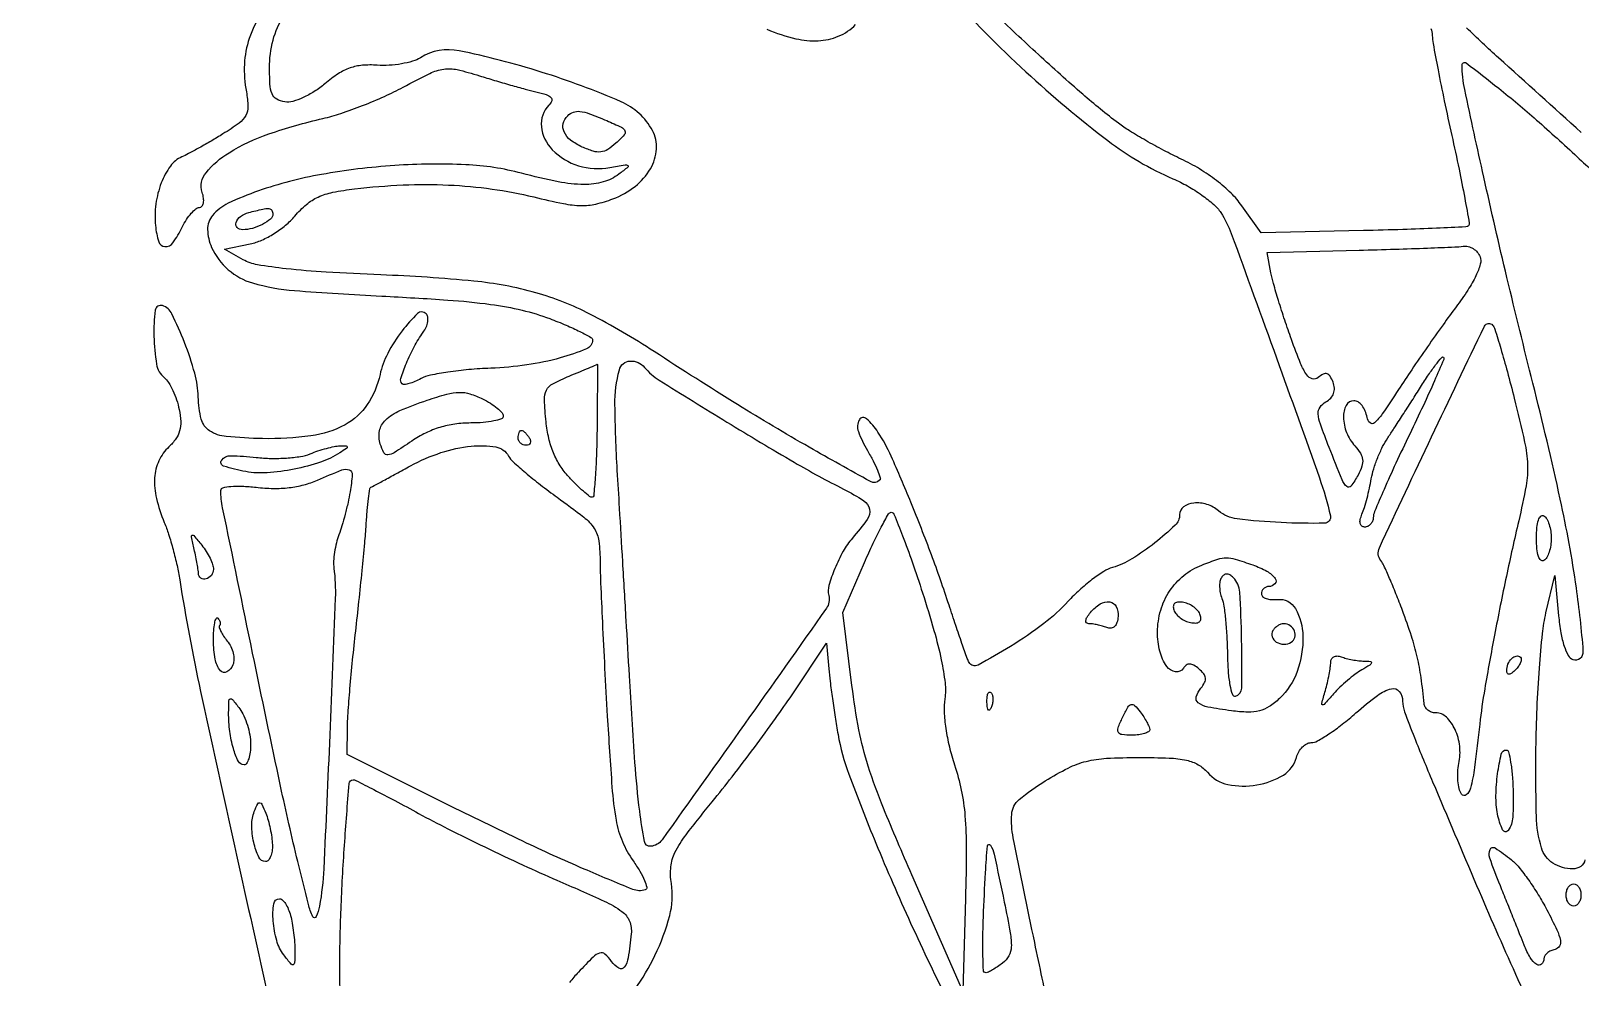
# Model space of a CAD drawing. Extents: x 33 to 995, y 30 to 1513.
# Drawn here: x 289.5 to 498, y 809.3 to 936.7 of the extents above; entities that cross this region are included whole.
import ezdxf

# ---------------------------------------------------------------- set-up
doc = ezdxf.new("R2010")
doc.units = 0

msp = doc.modelspace()

# ---------------------------------------------------------------- linework, layer by layer
for points in [[(969.036452, 1225.056595, -0.000004), (969.039353, 1088.299549, -0.000008), (969.038944, 928.132759, -0.000006), (969.033447, 745.616071)], [(276.975462, 751.66875, 0.000287), (291.244919, 723.455401, 0.000683), (301.894641, 702.5, -0.000082), (311.121065, 684.399125, -0.000073), (320.711442, 665.569818, -0.000073), (329.335168, 648.62616, -0.000225), (335.160797, 637.163211), (346.5, 614.826422), (501, 614.908769, -0.000002), (561.298067, 614.940643, -0.000003), (614.572792, 614.968231, -0.000002), (659.799513, 614.99122, -0.000053), (670.673333, 614.995558), (685.846667, 615)], [(56.838383, 550.971158, 0.000004), (56.774237, 658.613587, 0.000005), (56.715227, 754.844653, 0.000003), (56.664187, 835.950257, 0.000067), (56.646079, 859.5, -0.000403), (56.643947, 881.789623, -0.00003), (56.690827, 942.55625, -0.000042), (56.757144, 1015.035999, -0.000032), (56.841506, 1094.5), (57.067621, 1295.5)], [(972.956293, 313.397605, 0.000039), (972.978038, 768.984398, 0.000039), (972.928152, 1226.063636, 0.000618)], [(53.508353, 1474.214499, 0.000027), (53.251612, 1321.329098, 0.00033), (53.052888, 1115.372179, 0.000076), (53, 768.50806), (53, 62.314567)], [(38.822837, 332.31249, -0.000046), (38.889141, 769.339498, -0.000051), (39.034879, 1189.135476, -0.000465), (39.288314, 1372.643788, -0.000087), (39.584884, 1491.939655, -0.098597), (40.571108, 1496.824427, -0.031477), (42.041633, 1499.802126, -0.045918), (43.725173, 1502.193461, -0.046088), (45.811833, 1504.231037, -0.032025), (48.5, 1506.13944, -0.137776), (53.048935, 1507.445047, -0.000422), (114.224298, 1507.740408, -0.000933), (216.862219, 1507.95772, -0.000061), (514.602117, 1507.996262), (977.704234, 1508), (981.07832, 1505.726203, -0.029148), (982.52989, 1504.619797, -0.018066), (984.105016, 1503.165079, -0.018106), (985.561024, 1501.610852, -0.030905), (986.643885, 1500.200472), (988.835363, 1496.948538), (989.233898, 772.224269), (989.632433, 47.5)], [(995.005458, 43.718342), (994.752729, 770.609171), (994.5, 1497.5), (991.694724, 1502.272392, 0.032229), (990.320582, 1504.29898, 0.021357), (988.502755, 1506.444128, 0.02152), (986.549572, 1508.384329, 0.038625), (984.767769, 1509.772392), (980.646091, 1512.5), (515.573046, 1512.712577, 0.000094), (263.010968, 1512.780544, 0.000625), (137.080546, 1512.633358, 0.000111), (51.337268, 1512.406859, 0.105014), (47.5, 1511.580442, 0.060151), (44.399911, 1509.715644, 0.033004), (41.086923, 1506.764579, 0.032003), (38.025614, 1503.225534, 0.039426), (35.669775, 1499.552908), (33.5, 1495.5), (33.247266, 770.21552, 0.000036), (33.115334, 293.12885, 0.000631)], [(681.5, 1156.987355), (513.806038, 1156.993677), (346.112075, 1157), (337.929995, 1140.75, -0.000914), (334.449413, 1133.868725, -0.000781), (330.757014, 1126.629688, -0.000786), (327.379445, 1120.058844, -0.002243), (325.001063, 1115.5, 0.000607), (319.966674, 1105.926701, 0.000307), (313.646141, 1093.854211, 0.000156), (303.803707, 1075.012306, 0.000025), (284.486637, 1038, -0.000146), (274.223598, 1018.347231, -0.000112), (263.012605, 996.90625, -0.000114)], [(49.921437, 30.277249, 0.000009), (186.426532, 30.187823, 0.000194)], [(373.192375, 970.703322, -0.000026), (373.275493, 997.513324, -0.000674)], [(234.500237, 801.862447, -0.000055), (191.674092, 887.890211, -0.115963)], [(412.691655, 941.95975, 0.022958), (423.311352, 931.245992, 0.02274), (434.324661, 921.999181, 0.061753), (443.103639, 916.86007, -0.027637), (445.061109, 915.886544, -0.024832), (446.973046, 914.67066, -0.025641), (448.578339, 913.405756, -0.068138), (449.53458, 912.30688, -0.057476), (450.953385, 909.480342, -0.000932), (457.034528, 892.744304, -0.001571), (462.799667, 876.627081, -0.030015), (464.276009, 871.5, -0.475874), (463.494382, 870.509286, -0.015073), (457.641201, 870.600828, -0.018857), (451.737595, 871.09488, -0.145992), (449.226991, 872.189461, 0.100507), (447.665424, 873.04403, 0.099875), (445.890587, 873.224438, 0.13251), (444.528731, 872.709848, 0.241013), (443.999971, 871.676676, -0.204973), (443.38445, 870.238387, -0.023478), (440.663614, 867.875355, -0.02883), (437.562308, 865.705295, -0.067307), (434.978954, 864.556335, 0.069224), (433.789551, 864.021895, 0.022446), (432.200068, 862.921795, 0.021892), (430.522035, 861.525321, 0.022951), (429, 860.008308, -0.044777), (425.730585, 857.022158, -0.024548), (421.25512, 853.950023, -0.015975), (416.872271, 851.437469, -0.40692), (415.66865, 851.789225, -0.042708), (415.430859, 852.310204, -0.001585), (414.711004, 854.34746, -0.002868), (413.880405, 856.766495, -0.002011), (412.971545, 859.5, 0.009838), (410.601796, 866.271358, 0.008344), (407.839675, 873.329691, 0.007518), (405.180428, 879.537364, 0.04009), (403.413802, 882.771898, 0.063955), (401.867772, 884.578707, 0.479078), (400.903351, 884.424794, 0.221374), (400.772826, 882.861074, 0.045181), (401.99377, 880.285987, -0.013985), (402.761403, 878.897641, -0.021704), (403.336554, 877.655726, -0.017425), (403.713839, 876.639416, -0.283773), (403.633565, 876.300232, -0.334223), (402.383155, 876.123645, -0.003425), (394.156418, 880.743244, -0.009149), (384.527793, 886.473148, -0.005496), (373.302013, 893.606758, 0.02466), (364.642229, 898.654802, 0.051283), (357.379758, 901.521781, 0.044319), (349.034419, 903.082909, 0.014388), (336.5, 903.931199, -0.005097), (329.157167, 904.291249, -0.012607), (323.78694, 904.74559, -0.014599), (319.915158, 905.286519, -0.086973), (318, 905.967251), (315.5, 907.382189), (318.95728, 908.107188, 0.052828), (320.50293, 908.606166, 0.03482), (322.154786, 909.481811, 0.03425), (323.707392, 910.60322, 0.043953), (324.95728, 911.84425, -0.041933), (326.51084, 913.399291, -0.068926), (328.07955, 914.392487, -0.057044), (330.063967, 915.034338, -0.02052), (333, 915.501607, -0.018411), (339.506119, 916.023046, -0.022155), (345.641472, 916.016015, -0.023246), (351.482517, 915.477508, -0.025008), (357.105645, 914.405265, 0.00985), (361.090309, 913.519537, 0.043881), (363.4694, 913.253589, 0.062305), (365.436614, 913.45262, 0.034474), (367.750787, 914.153798, 0.075076), (370.735368, 915.834993, 0.096617), (372.796054, 918.206919, 0.114162), (373.602628, 920.858226, 0.142368), (373.056082, 923.362782, 0.16768), (368.837388, 927.221329, 0.026218), (358.106722, 931.213257, 0.025286), (347.046472, 934.074697, 0.19254), (341.855367, 933.141748, -0.067779), (340.804218, 932.668678, -0.028981), (339.30052, 932.317231, -0.028018), (337.630334, 932.123236, -0.032935), (336.03752, 932.133162, 0.038981), (334.032613, 932.121444, 0.063881), (332.374675, 931.765717, 0.059972), (330.789462, 930.982803, 0.03025), (328.997209, 929.651105, -0.032433), (327.568496, 928.599172, -0.035628), (326.058534, 927.777033, -0.038707), (324.662102, 927.267308, -0.103972), (323.612095, 927.198521, -0.093712), (322.507676, 927.575158, -0.16905), (321.884118, 928.285647, -0.086276), (321.599848, 929.598298, -0.013594), (321.562837, 932.249925, -0.071744), (322.145518, 935.943401, -0.082041), (323.742426, 939.138986, -0.061696)], [(320.46809, 939.112001, 0.064124), (318.825738, 935.741869, 0.069467), (318.170233, 932.271196, 0.058417), (318.427488, 928.534829, -0.037493), (318.644379, 926.579919, -0.137042), (318.354535, 925.379104, -0.108127), (317.439749, 924.345821, -0.018988), (315.274114, 922.887126, -0.005877), (313.69975, 921.936896, -0.005731), (312.090311, 921.015778, -0.005662), (310.658417, 920.239039, -0.021281), (309.735455, 919.800966, 0.138433), (308.200723, 918.570729, 0.063786), (306.9795, 916.295247, 0.057531), (306.256071, 913.464785, 0.058262), (306.201091, 910.55626, 0.05002), (306.634567, 908.389474, 0.314628), (307.475015, 907.732137, 0.257666), (308.545615, 908.249637, 0.039283), (309.804566, 910.361112, -0.028697), (310.378323, 911.37137, -0.036701), (311.023432, 912.224827, -0.039992), (311.646135, 912.828925, -0.174307), (312.121954, 913, 0.22939), (312.457499, 913.162492, 0.122804), (312.651468, 913.591696, 0.078658), (312.666563, 914.245718, 0.043381), (312.491127, 915.027955, -0.254244), (313.001822, 917.674744, -0.083425), (316.099697, 920.368792, -0.054588), (321.444805, 922.886845, -0.026267), (328.736785, 924.973168, 0.024005), (331.1414, 925.649411, 0.012537), (334.068296, 926.708603, 0.01244), (337.022808, 927.947919, 0.018586), (339.532825, 929.18907, -0.010782), (343.11741, 931.031729, -0.076506), (344.979551, 931.608873, -0.093595), (346.772664, 931.539241, -0.01997), (349.79604, 930.717463, 0.003972), (351.809118, 930.100505, 0.003261), (353.968514, 929.472731, 0.003294), (355.960487, 928.921844, 0.008714), (357.394645, 928.562062, -0.020808), (358.776785, 928.179581, -0.123804), (359.407074, 927.786228, -0.283607), (359.507991, 927.321433, -0.112091), (359.144645, 926.744645, 0.226389), (358.123855, 923.860069, 0.168956), (359.58124, 920.763566, 0.12582), (363.129201, 918.608627, 0.120553), (367.336585, 918.374657, -0.003498), (369.376436, 918.740371, -0.202972), (369.738555, 918.655545, -0.491154), (369.744964, 918.419121, -0.008157), (368.55887, 917.48234, -0.094893), (366.446118, 916.427783, -0.070691), (363.857498, 916.082529, -0.047306), (360.400196, 916.440242, -0.01594), (355.460099, 917.594422, 0.054428), (347.950172, 918.749775, 0.027697), (338.386941, 918.639974, 0.027335), (328.534868, 917.436851, 0.039591), (320.055972, 915.223766, 0.026815), (315.978068, 913.556702, 0.109617), (313.877792, 911.926489, 0.179751), (313.213849, 910.029527, 0.102482), (313.758564, 907.630549, 0.106623), (316.002731, 904.616211, 0.110244), (319.264868, 902.839259, 0.050281), (324.897037, 901.821929, 0.007143), (336.645201, 901.069744, -0.00472), (345.524633, 900.54443, -0.016132), (351.280655, 899.962297, -0.024289), (355.533168, 899.181343, -0.033363), (359.25, 898.044238, -0.009725), (361.45386, 897.156203, -0.015185), (363.310938, 896.298072, -0.009318), (364.791656, 895.523686, -0.274149), (365, 895.172262, -0.304457), (364.188712, 893.963413, -0.029404), (360.670566, 892.758985, -0.031705), (356.163738, 891.809402, -0.026654), (351.302761, 891.365946, 0.013072), (348.3681, 891.178395, 0.014619), (345.555331, 890.841513, 0.014013), (343.186641, 890.419135, 0.071851), (341.934736, 889.965072, -0.023493), (341.095811, 889.565583, -0.033745), (340.317418, 889.298984, -0.035813), (339.685436, 889.17684, -0.230118), (339.386375, 889.280291, -0.281134), (339.213866, 889.993629, -0.019194), (339.957298, 892.035191, -0.026102), (341.003096, 894.257766, -0.0322), (342.212243, 896.202036, 0.050775), (342.61822, 896.912269, 0.063635), (342.835508, 897.638501, 0.076729), (342.842121, 898.270337, 0.163083), (342.624994, 898.702036, 0.406539), (341.45649, 898.712791, 0.039622), (339.385942, 896.392293, 0.040534), (337.441701, 893.347697, 0.069376), (336.413428, 890.519825, -0.09626), (334.700863, 886.49347, -0.119912), (331.701698, 883.765807, -0.091798), (327.118067, 882.265849, -0.038451), (320.608121, 881.898872, -0.017478), (315.724425, 882.170217, -0.121657), (313.480541, 882.94528, -0.190115), (312.363085, 884.509406, -0.055275), (311.95944, 887.5, 0.062029), (311.485801, 890.685108, 0.025603), (310.100712, 894.827044, 0.019735), (308.416551, 898.66646, 0.201722), (307.138312, 899.787229, 0.473096), (306.164147, 899.173709, 0.037483), (305.989375, 895.683994, 0.034882), (306.349015, 891.894703, 0.180346), (307.379485, 890.100018, -0.080086), (307.953432, 889.4433, -0.030146), (308.538532, 888.367525, -0.028927), (309.045651, 887.097963, -0.031209), (309.388028, 885.809861, -0.03673), (309.590691, 884.183459, -0.079894), (309.45434, 882.936398, -0.087365), (308.946713, 881.865483, -0.051005), (308.008543, 880.793332, 0.099006), (306.661682, 878.920244, 0.091516), (306.090176, 876.619881, 0.073993), (306.330325, 873.857846, 0.040355), (307.387072, 870.616031, -0.022172), (307.968337, 869.030753, -0.011068), (308.569238, 866.979514, -0.010965), (309.098704, 864.824411, -0.015869), (309.463661, 862.89815, 0.014844), (312.276083, 847.885834, 0.001205), (320.914137, 808.759969, 0.001736), (329.812038, 769.553859, 0.005555)], [(477.804388, 937.07948, -0.103149), (477.995879, 936.149511, 0.046245), (478.096356, 935.035189, 0.002438), (478.762644, 931.518113, 0.003825), (479.608531, 927.3399, 0.002772), (480.611929, 922.699383, -0.003372), (481.590032, 918.149436, -0.005433), (482.354897, 914.259243, -0.001392), (482.97266, 910.873736, -0.247492), (482.86605, 910.538071, -0.184168), (482.52254, 910.387226, -0.000859), (478.561085, 910.197702, -0.003836), (474.031999, 910.023629, -0.002396), (468.724878, 909.885875), (454.949757, 909.594375), (452.359642, 913.234679, 0.045095), (450.915728, 914.919547, 0.029064), (448.971097, 916.604645, 0.02733), (446.684858, 918.172976, 0.026108), (444.206819, 919.508802, -0.010356), (441.866392, 920.676879, -0.008691), (439.433944, 922.008926, -0.008793), (437.253971, 923.303781, -0.023778), (435.770198, 924.32131, -0.016578), (430.966066, 928.220656, -0.007758), (424.998359, 933.566448, -0.002303), (418.973152, 939.186302, -0.20677)], [(388.475691, 936.974978, 0.043311), (392.376791, 935.697349, 0.069346), (395.360514, 935.423702, 0.086638), (398.070996, 936.029407, 0.102102), (400.401077, 937.610531, 0.07109)], [(498.027875, 923.063574, 0.001095), (486.912541, 933.108361, -0.011225), (482.598974, 937.168227, -0.025655)], [(498.524414, 825.206058, -0.201714), (497.970446, 824.339641, -0.152117), (496.879893, 824, -0.145333), (494.230091, 824.786828, -0.176352), (492.682715, 826.846173, -0.067936), (491.9984, 831.097012, -0.009006), (491.944181, 840.226825, -0.00761), (492.091802, 845.634259, -0.007743), (492.403566, 851.003671, -0.00757), (492.817349, 855.660554, -0.031451), (493.285013, 858.440931), (494.467018, 863.5), (494.983509, 858.077645, 0.018499), (495.291091, 855.760307, 0.036804), (495.735492, 853.964008, 0.047059), (496.279263, 852.713417, 0.189336), (496.908723, 852.191404, 0.534738), (498.312976, 853.290255, 0.017108), (497.374685, 861.824363, 0.017982), (495.208436, 873.750498, 0.007939), (491.531789, 889.34635, -0.003244), (488.033938, 903.583876, -0.003849), (484.921159, 917.077342, -0.002113), (482.348541, 928.869438, -0.052692), (482, 932.167586, -0.619836), (482.551565, 932.441574, -0.006356), (486.924009, 929.038106, -0.01172), (492.025536, 924.762247, -0.008595), (497.487504, 919.792925, 0.013142), (499.778131, 917.746655, 0.037945)], [(370.687607, 807.790444, 0.045018), (373.407613, 812.35951, 0.046534), (375.390758, 817.725833, 0.105274), (375.611329, 822.029151, -0.0641), (375.542149, 824.293767, -0.091697), (376.096896, 826.220278, -0.048242), (377.586143, 828.597444, -0.007098), (381.117458, 833.052288, 0.006622), (383.783369, 836.408841, 0.004312), (386.776574, 840.351531, 0.004336), (389.630655, 844.249153, 0.008243), (391.847661, 847.442287), (396.5, 854.384574), (396.789375, 850.942287, 0.010012), (396.966, 849.248293, 0.003955), (397.273948, 846.925758, 0.003912), (397.646192, 844.421362, 0.004888), (398.032627, 842.102845, 0.045284), (399.491484, 836.736486, 0.008968), (403.132791, 827.455314, 0.009392), (407.803527, 816.726419, 0.008429), (413.039156, 805.78296, -0.01629)], [(426.42783, 805.151865, -0.002659), (425.514209, 809.290651, -0.00172), (424.498806, 814.089816, -0.001639), (421.611408, 828.204353, -0.065898), (421.400904, 831.34621, -0.205634), (422.412214, 833.335537, -0.035832), (425.908715, 835.848813, -0.02157), (429.014987, 837.58008, -0.055197), (431.426179, 838.474057, -0.048007), (434.164895, 838.884685, -0.013222), (438.52481, 839, -0.009525), (442.60048, 838.922353, -0.043978), (444.93876, 838.626165, -0.077132), (446.493371, 838.027018, -0.085427), (447.732028, 837, 0.165609), (450.479375, 835.373778, 0.093421), (454.393237, 835.295795, 0.096775), (457.952433, 836.632751, 0.193031), (459.7134, 839.01204, -0.065496), (460.022754, 839.772004, -0.067848), (460.515279, 840.416037, -0.075004), (461.108588, 840.851091, -0.121335), (461.713181, 841, 0.12985), (462.538608, 841.21804, 0.017295), (464.087756, 842.170168, 0.019066), (465.877439, 843.458159, 0.014964), (467.718654, 844.983552, -0.01924), (470.634166, 847.357225, -0.099683), (472.498866, 848.249086, -0.297094), (473.545537, 847.890388, -0.1673), (474, 846.570173, 0.088043), (474.2532, 845.143381, 0.007645), (475.580251, 841.68666, 0.004608), (478.038068, 835.725337, 0.000479), (483.958799, 821.769446, 0.011472), (494.686004, 798.075631, 0.02188)], [(331.179175, 805.519626, -0.01839), (331.00166, 810.5, -0.009408), (331.163323, 818.597104, -0.007876), (331.631708, 827.178133, -0.001872), (332.248313, 835.492607, -0.391615), (332.796783, 836, -0.118149), (333.158203, 835.913388, -0.001123), (335.592252, 834.668812, -0.003678), (338.388008, 833.205254, -0.002363), (341.610654, 831.468295, 0.008119), (345.530406, 829.41348, 0.00417), (350.504154, 826.960027, 0.004143), (355.667403, 824.518968, 0.006236), (360.212089, 822.484668, -0.004413), (366.582283, 819.661071, -0.049806), (368.968933, 818.276819, -0.142671), (369.975759, 816.985562, -0.121), (370.214519, 815.266373, -0.012659), (369.801335, 812.05982, -0.116915), (369.277494, 810.771688, -0.400795), (368.562206, 810.63457, -0.091867), (367.576862, 811.563997, 0.055348), (366.677593, 812.545003, 0.263942), (365.960397, 812.691988, 0.118132), (365.079254, 812.152794, 0.00878), (363.10438, 810.111739, 0.020635), (361.91597, 808.729378, 0.02425)]]:
    msp.add_lwpolyline(points, format="xyb")
for points in [[(366.911848, 924.679112, -0.010064), (368.905322, 923.793293, -0.188094), (369.370453, 923.304573, -0.290764), (369.270778, 922.747644, -0.023057), (368.156324, 921.641471, -0.041766), (367.047165, 920.794636, -0.114124), (366.123178, 920.466402, -0.104243), (365.097939, 920.562715, -0.031541), (363.629666, 921.122874, -0.055616), (362.054953, 922.063905, -0.12179), (361.178945, 923.150189, -0.170714), (361.068645, 924.27105, -0.137181), (361.666667, 925.333333, -0.108937), (362.430629, 925.821265, -0.119425), (363.302876, 925.920814, -0.058682), (364.575744, 925.607544, -0.00987)], [(322, 912.106989, -0.223672), (321.679271, 911.425896, -0.05357), (320.60797, 910.718556, -0.051123), (319.239691, 910.180975, -0.068156), (317.918213, 910, -0.202772), (317.189539, 910.308181, -0.286497), (317.044889, 910.978569, -0.150531), (317.657792, 911.794324, -0.093272), (318.75, 912.310674, -0.007414), (320.637822, 912.774225, -0.072262), (321.455275, 912.841146, -0.233575), (321.844826, 912.617321, -0.148672)], [(484.412689, 906.366932, -0.163664), (484.454593, 905.368764, -0.040633), (483.864523, 903.818605, -0.032898), (482.782227, 901.88694, -0.016992), (481.194108, 899.616932, 0.005882), (479.441373, 897.226502, 0.003165), (477.334008, 894.240599, 0.003151), (475.224028, 891.169362, 0.004943), (473.453052, 888.5, -0.005769), (471.265609, 885.214698, -0.062119), (470.210416, 884.018949, -0.376988), (469.612152, 884.017358, -0.176526), (469.209071, 884.75, 0.059165), (468.969366, 885.610361, 0.069866), (468.542979, 886.339062, 0.081825), (468.003181, 886.830553, 0.144826), (467.430449, 887, 0.281523), (466.409009, 886.375378, 0.125052), (466.043765, 884.774415, 0.088535), (466.466539, 882.70075, 0.089697), (467.579704, 880.911928, -0.044561), (468.324141, 879.925522, -0.113181), (468.614893, 879.08227, -0.109635), (468.513595, 878.179723, -0.04033), (467.998684, 876.997541, -0.03561), (467.058155, 875.505963, -0.452662), (466.47346, 875.455032, -0.105427), (465.860148, 876.356382, -0.002993), (464.111725, 880.71598, -0.007563), (462.937186, 883.833551, -0.068916), (462.638782, 885.250495, -0.17388), (462.885591, 886.127365, -0.110928), (463.682493, 886.84219, 0.077001), (464.32085, 887.341627, 0.101642), (464.706367, 887.969564, 0.101763), (464.812884, 888.698029, 0.077347), (464.642658, 889.488834, 0.04479), (464.250295, 890.288945, 0.183506), (463.831408, 890.615643, 0.197768), (463.322716, 890.569176, 0.052832), (462.631944, 890.109504, -0.245159), (461.85126, 889.941565, -0.174606), (461.106623, 890.467202, -0.057183), (460.266535, 892.019124, -0.009156), (459.038303, 895.24688, -0.005974), (458.140299, 897.840283, -0.005924), (457.301902, 900.461661, -0.005825), (456.622567, 902.771386, -0.022829), (456.285672, 904.218347), (455.782293, 906.936695), (468.141146, 907.252126, 0.001306), (472.995042, 907.388699, 0.001803), (477.352221, 907.538414, 0.001132), (481.0155, 907.685817, 0.022096), (482.143011, 907.783778, -0.095668), (482.817925, 907.743298, -0.077001), (483.487471, 907.456771, -0.075618), (484.049573, 906.974597, -0.086321)], [(489.021523, 887.327291, -0.007115), (490.419203, 881.433566, -0.045641), (490.80831, 878.395825, -0.054225), (490.602802, 875.553037, -0.012399), (489.618717, 870.827291, 0.005534), (487.963451, 863.39138, 0.00461), (486.364768, 855.45368, 0.004533), (485.049978, 848.24711, 0.015241), (484.376586, 843.5, -0.004468), (483.676995, 837.667144, -0.031577), (483.134061, 834.865791, -0.157231), (482.56418, 833.969765, -0.450258), (481.922541, 834.069186, -0.085107), (481.609249, 834.807868, -0.036418), (481.439412, 835.870282, -0.034685), (481.42, 837.055879, -0.03849), (481.568348, 838.191348, 0.080212), (481.677266, 840.518258, 0.078757), (481.05092, 842.777051, 0.093421), (479.89197, 844.421262, 0.195046), (478.464816, 845, -0.082524), (477.896693, 845.09441, -0.085287), (477.396796, 845.367188, -0.090991), (477.041207, 845.772911, -0.112266), (476.88598, 846.25, 0.012084), (476.483553, 849.729908, 0.022126), (475.962416, 852.537285, 0.021614), (475.186232, 855.330896, 0.010949), (473.981869, 858.778006, 0.005704), (473.108365, 861.0339, 0.007201), (472.246679, 863.099328, 0.005845), (471.481001, 864.807778, 0.056208), (471.068409, 865.487856, -0.280474), (470.876459, 867.214385, -0.0017), (477.904078, 882.158487, -0.001663), (485.019936, 897.029652, -0.535319), (486.103954, 897.180386, -0.106861), (486.417085, 896.624561, -0.003062), (487.210121, 894.00538, -0.006074), (488.091192, 890.891403, -0.004128)], [(474.950586, 882.5, 0.004219), (473.086079, 878.577878, 0.006059), (471.506197, 875.070312, 0.00342), (470.232619, 872.09333, 0.090311), (470.046446, 871.25, -0.08652), (469.944831, 870.772664, -0.09097), (469.688466, 870.367188, -0.096219), (469.31895, 870.095664, -0.110917), (468.893011, 870, -0.167162), (468.503084, 870.134109, -0.178401), (468.2909, 870.476195, -0.108204), (468.298351, 871.029338, -0.0438), (468.53444, 871.75, 0.026006), (468.857214, 872.628433, 0.010302), (469.212117, 873.864856, 0.010164), (469.541307, 875.218274, 0.012556), (469.790456, 876.492062, -0.033185), (470.107535, 877.81996, -0.020161), (470.647714, 879.341912, -0.020164), (471.308485, 880.814851, -0.033293), (471.995985, 881.992062, 0.003919), (472.834636, 883.251953, 0.001451), (473.996485, 885.038684, 0.001438), (475.253009, 886.995661, 0.001733), (476.421869, 888.841757, -0.008434), (477.491669, 890.482338, -0.014471), (478.445196, 891.807731, -0.008433), (479.256399, 892.8328, -0.449136), (479.47905, 892.841757, -0.30198), (479.533879, 892.540768, -0.001593), (478.284621, 889.662891, -0.006115), (476.789281, 886.358527, -0.003752)], [(365.608032, 883.008005, -0.005866), (365.526131, 879.559623, -0.009734), (365.36638, 876.655058, -0.003757), (365.166506, 874.220782, -0.384169), (364.937091, 874.008005, -0.174642), (364.605002, 874.12234, -0.010577), (363.785944, 874.810164, -0.014784), (362.832523, 875.697028, -0.010324), (361.808759, 876.75, -0.046225), (360.645839, 878.253664, -0.043813), (359.754947, 879.971817, -0.040787), (359.128208, 881.933407, -0.030818), (358.754118, 884.164715, -0.014738), (358.530927, 887.134212, -0.129701), (358.806227, 888.41071, -0.155034), (359.66039, 889.277615, -0.023735), (361.88245, 890.317535, 0.001166), (363.276955, 890.894981, 0.001846), (364.469079, 891.397057, 0.000407), (365.513565, 891.842504, 0.082343), (365.608032, 891.902821, -0.64896), (365.651596, 891.883433, -0.000196), (365.652595, 889.330055, -0.001889), (365.641709, 886.449392, -0.001114)], [(372.012341, 891.48513, 0.079866), (373.986168, 889.758561, 0.002522), (383.092806, 884.12197, 0.005448), (392.148659, 878.714531, 0.014353), (398.78532, 875.100096, -0.024575), (401.513485, 873.541179, -0.20935), (402.279487, 872.396589, -0.202767), (401.97061, 871.034956, -0.022944), (399.966169, 868.5, 0.051115), (398.725421, 866.73529, 0.029867), (397.597692, 864.406292, 0.027531), (396.805433, 862.139048, 0.134657), (396.787372, 860.79351, -0.220423), (396.474175, 859.068697, -0.000982), (385.444487, 843.470934, -0.000981), (374.35312, 827.915858, -0.220781), (372.829455, 827.053914, -0.383292), (371.988684, 827.695478, -0.01575), (371.350422, 831.768341, -0.013684), (370.716096, 838.315505, -0.002752), (369.970624, 850, 0.000111), (369.53524, 857.442813, 0.000093), (369.070287, 865.336071, 0.000093), (368.642736, 872.548645, 0.000257), (368.337737, 877.633435, -0.012377), (368.023458, 886.439492, -0.067661), (368.612256, 891.156062, -0.323775), (370.054576, 892.334964, -0.238648)], [(353, 884.926758, -0.315699), (352.74714, 884.566196, -0.034561), (351.719117, 884.272235, -0.032346), (350.31088, 884.066956, -0.020023), (348.639547, 884, 0.034607), (346.482045, 883.850491, 0.039785), (344.466895, 883.404305, 0.039843), (342.550356, 882.645315, 0.034893), (340.687122, 881.562422, -0.006362), (338.316, 879.997026, -0.119781), (337.478932, 879.708104, -0.301432), (336.942664, 879.995253, -0.046612), (336.448239, 881.163086, -0.125414), (336.345039, 882.946372, -0.157721), (337.140677, 884.387038, -0.086637), (339.09795, 885.670792, -0.020649), (342.747755, 887.071194, -0.015015), (345.405823, 887.879038, -0.060404), (347.082528, 888.122784, -0.080759), (348.513501, 887.924822, -0.041049), (350.204787, 887.247952, -0.02473), (351.27511, 886.646176, -0.032855), (352.178906, 885.990897, -0.034531), (352.827371, 885.372027, -0.187065)], [(356.5, 882, -0.082592), (356.656512, 881.6179, -0.161196), (356.6254, 881.29375, -0.182303), (356.413961, 881.078288, -0.108972), (356.059017, 881, -0.093332), (355.654762, 881.076123, -0.09642), (355.311086, 881.29375, -0.099167), (355.081062, 881.618444, -0.105053), (355, 882, -0.042167), (355.032345, 882.382849, -0.061769), (355.129539, 882.70625, -0.081139), (355.272352, 882.92554, -0.210953), (355.440983, 883, -0.151918), (355.65171, 882.934461, -0.038439), (355.933975, 882.70625, -0.035638), (356.231006, 882.382774, -0.029505)], [(331, 879.984424, -0.065034), (328.423294, 878.736111, -0.03119), (324.864361, 877.793567, -0.031191), (321.212169, 877.300575, -0.064403), (318.340772, 877.463893, -0.029323), (315.370531, 878.2036, -0.516045), (315.109389, 879.004226, -0.243499), (316.322306, 879.598508, -0.022736), (319.75, 879.366504, 0.023798), (321.751989, 879.235269, 0.021127), (323.839063, 879.286153, 0.02167), (325.71403, 879.493153, 0.058848), (327, 879.850233, -0.016892), (328.067172, 880.24539, -0.014806), (329.20625, 880.586844, -0.015045), (330.253462, 880.833747, -0.04238), (331, 880.921301, -0.011642), (331.870184, 880.928919, -0.409965), (332, 880.797204, -0.245489), (331.889534, 880.585771, -0.006714)], [(353.708327, 879.556708, 0.079711), (354.325892, 878.776066, 0.009753), (355.965477, 877.329558, 0.01135), (358.000213, 875.681746, 0.009144), (360.258017, 874.001672, -0.010521), (363.823082, 871.333551, -0.081933), (365.224163, 869.810693, -0.114918), (365.841553, 868.126884, -0.028991), (366.031344, 865.194964, 0.008586), (366.09655, 862.461263, 0.001424), (366.327442, 857.201517, 0.001563), (366.635965, 851.01695, 0.001383), (366.995322, 844.576158, 0.003395), (367.620303, 835.017563, 0.026085), (368.176834, 830.561136, 0.054883), (369.022663, 827.685343, 0.055733), (370.470811, 825.078436, -0.019835), (371.380644, 823.685925, -0.035333), (371.998461, 822.464969, -0.043917), (372.293816, 821.543025, -0.385363), (372.100505, 821.200168, -0.17863), (370.408659, 821.253956, -0.005487), (363.860217, 823.993972, -0.009258), (355.628096, 827.727379, -0.004504), (345.25, 832.782862), (332, 839.385682), (332.027095, 842.942841, -0.015872), (332.104329, 844.904187, -0.003542), (332.366114, 848.24571, -0.003674), (332.724292, 852.102051, -0.003542), (333.143152, 856, 0.002128), (333.583669, 859.993161, 0.001911), (334.006795, 864.135426, 0.001915), (334.357994, 867.85491, 0.006025), (334.554031, 870.35464, -0.005802), (334.699951, 872.22601, -0.009174), (334.873042, 873.82593, -0.003769), (335.054354, 875.174429, -0.25365), (335.187974, 875.35464, 0.014545), (335.420418, 875.47127, 0.000183), (336.877092, 876.25669, 0.000538), (338.561172, 877.16786, 0.000352), (340.5, 878.221327, -0.044267), (344.614969, 880.009591, -0.055235), (348.687012, 880.882276, -0.067425), (351.988637, 880.770349, -0.226786)], [(332.390649, 874.75, -0.012508), (332.107828, 873.321466, -0.008541), (331.718384, 871.712991, -0.008612), (331.289417, 870.174117, -0.017155), (330.887559, 868.975077, 0.0294), (330.545106, 867.863723, 0.022267), (330.297035, 866.611671, 0.022703), (330.169743, 865.411566, 0.047664), (330.202517, 864.475077, -0.042128), (330.389512, 860.415721, -0.001072), (329.649124, 842.061942, -0.001332), (328.834456, 824.020971, -0.032049), (328.270424, 819, -0.061429), (327.834274, 817.583256, -0.636218), (327.379672, 817.575893, -0.051548), (326.771914, 819.237066, -0.002454), (325.344379, 825, -0.006979), (323.038639, 835.122751, -0.001435), (319.272022, 853.046698, -0.000361), (315.239241, 872.585583, -0.050748), (315, 874.936664, -0.341893), (315.279284, 875.297359, -0.041828), (316.330807, 875.477267, -0.033836), (317.844203, 875.504815, -0.016996), (319.75, 875.345437, 0.02618), (322.046006, 875.195813, 0.032319), (324.18728, 875.307022, 0.034468), (326.172116, 875.679316, 0.039219), (328, 876.310978, -0.007828), (331.272505, 877.677111, -0.18233), (332.262941, 877.696042, -0.339143), (332.67914, 877.054184, -0.022946)], [(409.410053, 861.14179, -0.008558), (410.946673, 856.095028, -0.017946), (411.931731, 852.113789, -0.022451), (412.436054, 849.023506, -0.06754), (412.39768, 846.89179, 0.051433), (412.310945, 845.161976, 0.023497), (412.536225, 842.90904, 0.022129), (413.014226, 840.435572, 0.021763), (413.711071, 838, -0.02997), (414.621256, 834.609425, -0.030124), (415.117623, 831.140142, -0.021224), (415.292046, 826.719778, -0.006512), (415.184974, 820.039556), (414.822889, 807.579113), (407.972508, 823.206064, -0.005419), (404.155804, 832.175796, -0.021216), (402.097681, 837.830933, -0.028786), (400.85118, 842.731922, -0.017261), (399.911832, 848.666507), (398.701535, 858.5), (401.600768, 865.238909, -0.008143), (402.762589, 867.822677, -0.012751), (403.85395, 870.001522, -0.006842), (404.827226, 871.768182, -0.265412), (405.199914, 871.988909, -0.31024), (405.561207, 871.749192, -0.003276), (406.725357, 868.807143, -0.008897), (408.013896, 865.303751, -0.005493)], [(494, 868.5, -0.038534), (493.926129, 867.542916, -0.041947), (493.70625, 866.636189, -0.04604), (493.384387, 865.903211, -0.128561), (493, 865.5, -0.340586), (492.601847, 865.541137, -0.123006), (492.276393, 866.052786, -0.057972), (492.06464, 867.066456, -0.022534), (492, 868.5, -0.022534), (492.06464, 869.933544, -0.057972), (492.276393, 870.947214, -0.123006), (492.601847, 871.458863, -0.340586), (493, 871.5, -0.128561), (493.384387, 871.096789, -0.04604), (493.70625, 870.363811, -0.041947), (493.926129, 869.457084, -0.038534)], [(314, 864.30887, -0.167253), (313.722297, 863.501908, -0.160659), (313.002333, 863.020559, -0.22532), (312.308284, 863.141492, -0.238589), (311.986345, 863.75, 0.033625), (311.949154, 864.184279, 0.005556), (311.812036, 865.014063, 0.006082), (311.627739, 865.987866, 0.005343), (311.412125, 867, -0.003492), (311.048908, 868.674561, -0.329596), (311.146301, 868.886832, -0.358865), (311.366052, 868.845656, -0.003767), (312.42578, 867.55887, -0.029418), (313.028263, 866.71954, -0.02818), (313.537573, 865.803467, -0.029356), (313.892899, 864.944845, -0.083614)], [(453.850777, 864.902175, -0.043423), (455.728985, 864.058411, -0.106488), (456.860215, 863.063863, -0.359929), (456.822512, 862.360552, -0.209553), (456, 862, 0.097833), (455.618344, 861.924601, 0.097653), (455.29375, 861.709713, 0.098223), (455.076386, 861.388911, 0.100257), (455, 861.01179, 0.218649), (455.164781, 860.652989, 0.093864), (455.632069, 860.38384, 0.067854), (456.327791, 860.24289, 0.04369), (457.151723, 860.26179, -0.300354), (459.565949, 859.025392, -0.123916), (460.58242, 855.314458, -0.090904), (459.816373, 850.583542, -0.119252), (457.428731, 846.933046, -0.043895), (456.038494, 845.839625, -0.082305), (454.733022, 845.26526, -0.070635), (453.179728, 845.094958, -0.02538), (450.957135, 845.278924, -0.013315), (447.798265, 845.788576, -0.114678), (446.499621, 846.360664, -0.315553), (446.236093, 847.166223, -0.099719), (446.86983, 848.343155, 0.053097), (447.361451, 849.082785, 0.147177), (447.477145, 849.689992, 0.144266), (447.239199, 850.267986, 0.050289), (446.601359, 850.91588, 0.040058), (445.901056, 851.408102, 0.123768), (445.350409, 851.570201, 0.170792), (444.896182, 851.430533, 0.095436), (444.5, 851, -0.304013), (443.448438, 850.521604, -0.199479), (442.278423, 851.250434, -0.0939), (441.33133, 853.301153, -0.062966), (441.022236, 855.872445, -0.069072), (441.446264, 858.795571, -0.07597), (442.647871, 861.390723, -0.077424), (444.545988, 863.470279, -0.075775), (447, 864.892282, -0.012766), (449.140376, 865.669671, -0.080526), (450.282056, 865.856434, -0.074349), (451.46151, 865.681818, -0.010006)], [(449.609623, 863.177374, 0.100396), (449.421757, 862.668179, 0.044454), (449.375372, 861.949841, 0.041603), (449.461279, 861.153974, 0.043959), (449.677351, 860.398427, -0.05605), (449.94712, 859.361093, -0.010861), (450.1807, 857.435601, -0.011425), (450.353824, 855.166521, -0.010335), (450.430595, 852.814674, 0.015139), (450.526808, 850.538098, 0.0294), (450.764995, 848.734405, 0.033302), (451.094066, 847.480549, 0.389711), (451.5, 847.256489, 0.341073), (452.34483, 848.312975, 0.008622), (452.344103, 854.838238, 0.011106), (452.090085, 861.254736, 0.182904), (451.223669, 863.176331, 0.057909), (450.748959, 863.552198, 0.139233), (450.321512, 863.67388, 0.165291), (449.942031, 863.54518, 0.090906)], [(435.723193, 857.975383, -0.05492), (435.570574, 857.159472, -0.124958), (435.248719, 856.626502, -0.167455), (434.781364, 856.402434, -0.120996), (434.203554, 856.475383, 0.021556), (433.603946, 856.676287, 0.016418), (432.932326, 856.845894, 0.016689), (432.291203, 856.963325, 0.036962), (431.795768, 857, -0.188738), (431.481783, 857.1229, -0.244702), (431.378931, 857.409412, -0.1073), (431.550436, 857.880561, -0.032471), (432, 858.5, -0.07864), (433.317787, 859.658393, -0.177877), (434.597371, 859.933921, -0.248144), (435.465485, 859.30568, -0.134063)], [(443.217698, 858.845503, 0.094625), (443.520093, 858.305054, 0.055874), (444.057674, 857.79375, 0.053155), (444.733074, 857.386587, 0.061282), (445.448034, 857.154497, 0.05162), (446.183, 857.089408, 0.158392), (446.65014, 857.248889, 0.215807), (446.848978, 857.610673, 0.100052), (446.782302, 858.154497, 0.094625), (446.479907, 858.694946, 0.055874), (445.942326, 859.20625, 0.053155), (445.266926, 859.613413, 0.061282), (444.551966, 859.845503, 0.05162), (443.817, 859.910592, 0.158392), (443.34986, 859.751111, 0.215807), (443.151022, 859.389327, 0.100052)], [(314.833333, 856.737028, 0.247897), (314.786585, 856.47083, 0.037237), (314.997968, 855.951564, 0.034558), (315.364411, 855.32632, 0.023383), (315.861876, 854.66643, -0.0621), (316.337823, 853.92173, -0.053431), (316.646037, 853.044517, -0.056031), (316.750362, 852.173276, -0.093682), (316.618938, 851.449353, -0.17134), (315.809577, 850.499664, -0.371294), (314.934453, 850.663812, -0.125037), (314.220343, 852.239307, -0.044223), (314, 854.725684, -0.015225), (314.040958, 856.070482, -0.032423), (314.171354, 857.102232, -0.055776), (314.36005, 857.707986, -0.527871), (314.583333, 857.75, -0.062588), (314.781471, 857.494906, -0.073484), (314.897396, 857.211814, -0.08555), (314.916425, 856.945292, -0.141032)], [(456.542705, 856.069098, 0.221146), (456.444975, 855.246757, 0.174599), (457.002687, 854.53216, 0.137965), (458.013092, 854.232649, 0.142848), (459.016312, 854.510081, 0.189436), (459.503635, 855.160814, 0.165456), (459.45272, 856.014234, 0.147302), (458.873321, 856.730681, 0.150691), (458, 857, 0.08914), (457.620145, 856.931737, 0.053258), (457.208109, 856.726548, 0.051122), (456.828194, 856.425183, 0.061191)], [(468.831787, 851.969591, -0.022877), (469.678903, 851.915325, -0.460093), (469.807574, 851.7267, -0.189188), (469.594103, 851.438631, -0.008431), (468.512373, 850.786919, 0.02919), (467.620656, 850.19792, 0.015109), (466.575388, 849.365855, 0.014969), (465.549383, 848.443095, 0.021962), (464.709517, 847.567327, -0.002405), (463.430035, 846.12421, -0.313112), (463.210515, 846.071945, -0.382964), (463.119101, 846.253621, -0.002859), (463.604322, 848, 0.011629), (463.876831, 849.051986, 0.010687), (464.108571, 850.145453, 0.010752), (464.27337, 851.12929, 0.034295), (464.323845, 851.793033, -0.122338), (464.438978, 852.242421, -0.149074), (464.746238, 852.546721, -0.130154), (465.207279, 852.6526, -0.083516), (465.748454, 852.543033, 0.029327), (466.410592, 852.332558, 0.016315), (467.237921, 852.150583, 0.016228), (468.090026, 852.020556, 0.025192)], [(489.183333, 850.783333, -0.034019), (488.693024, 850.355562, -0.131573), (488.322581, 850.204271, -0.290264), (488.093678, 850.31173, -0.142677), (488, 850.633333, -0.094783), (488.175276, 851.54964, -0.102202), (488.674729, 852.309147, -0.145728), (489.299565, 852.647242, -0.253202), (489.85, 852.483333, -0.212536), (489.959631, 852.197768, -0.080535), (489.867292, 851.770833, -0.061283), (489.5985, 851.274266, -0.041736)], [(319, 840.80887, -0.029802), (318.935802, 839.732733, -0.046415), (318.74051, 838.825106, -0.058744), (318.456525, 838.192673, -0.263719), (318.116631, 838, -0.284223), (317.35604, 838.470352, -0.043888), (316.676155, 840.195591, -0.040508), (316.194034, 842.494718, -0.03326), (316.045458, 845, -0.006548), (316.078628, 846.629273, -0.303237), (316.26368, 846.887227, -0.324321), (316.560473, 846.805858, -0.007104), (317.531803, 845.55887, -0.055589), (318.09468, 844.612345, -0.031424), (318.568717, 843.362842, -0.030992), (318.892668, 842.026424, -0.043991)], [(418.683114, 845.8125, -0.054073), (418.461564, 845.395823, -0.470617), (418.279315, 845.37858, -0.168741), (418.137993, 845.670344, -0.018894), (418.078947, 846.416667, -0.028489), (418.089945, 847.112848, -0.077125), (418.200665, 847.592839, -0.208169), (418.385309, 847.77538, -0.296942), (418.604167, 847.729167, -0.126455), (418.797407, 847.402231, -0.060344), (418.876576, 846.916927, -0.05415), (418.839148, 846.359369, -0.051402)], [(439.968197, 842.75, -0.272805), (439.81425, 842.461567, -0.060547), (439.28392, 842.220312, -0.04697), (438.513634, 842.054428, -0.029569), (437.594085, 842, -0.025203), (436.217228, 842.069446, -0.249616), (435.751844, 842.381064, -0.217128), (435.713836, 842.974906, -0.019311), (436.315366, 844.38851, -0.015699), (437.015875, 845.75963, -0.192601), (437.461941, 846.125187, -0.281647), (437.935372, 846.007782, -0.032044), (438.689478, 845.13851, -0.018903), (439.169121, 844.456185, -0.020845), (439.579454, 843.761, -0.020776), (439.878172, 843.142591, -0.091773)], [(488.871147, 834.5, -0.023863), (488.817972, 830.967162, -0.133667), (488.21334, 829.193416, -0.584841), (487.46041, 829.255209, -0.060481), (486.774777, 831.397846, -0.051067), (486.559513, 833.870539, -0.030415), (486.784142, 836.81976, -0.023303), (487.273218, 839.45609, -0.348337), (487.95921, 840, -0.349369), (488.256249, 839.763591, -0.01551), (488.529129, 838.384375, -0.02043), (488.749488, 836.608549, -0.012485)], [(321.929715, 827.25, -0.041699), (321.884771, 826.388502, -0.062359), (321.6912, 825.660938, -0.083175), (321.388777, 825.168284, -0.216876), (321.019052, 825, -0.291604), (320.102943, 825.583935, -0.053639), (319.42472, 827.572588, -0.052229), (319.150198, 829.905466, -0.100408), (319.499489, 831.747764, -0.015414), (319.955124, 832.77262, -0.331777), (320.231334, 832.916744, -0.249929), (320.513304, 832.702571, -0.010317), (321.03705, 831.5, -0.028933), (321.35745, 830.571459, -0.016848), (321.638502, 829.426562, -0.016809), (321.843406, 828.256843, -0.027149)], [(420.400432, 819.551396, -0.006223), (421.205761, 815.402129, -0.051884), (421.350098, 813.496169, -0.121463), (421.023194, 812.314203, -0.102625), (420.169522, 811.333199, -0.013225), (419.490673, 810.844752, -0.01628), (418.831586, 810.427207, -0.014766), (418.262545, 810.114403, -0.103957), (417.959281, 810.031803, -0.421189), (417.588413, 810.369439, -0.007292), (417.52691, 813.382656, -0.011361), (417.596922, 817.525559, -0.003934), (417.880842, 823.5, -0.009083), (418.147798, 827.124546, -0.714644), (418.534714, 827.218468, -0.089261), (419.043557, 825.980263, -0.001928)], [(488.640731, 825.227764, -0.052647), (489.639683, 824.231111, -0.016355), (490.92259, 822.538781, -0.016152), (492.241939, 820.540927, -0.017125), (493.402631, 818.5, -0.008859), (494.756953, 815.80136, -0.060567), (495.233197, 814.394588, -0.18261), (495.110804, 813.615383, -0.213947), (494.5119, 813.176676, 0.055453), (493.933689, 812.984117, 0.064737), (493.444121, 812.676117, 0.075504), (493.11262, 812.305109, 0.145641), (493, 811.926676, -0.200425), (492.688362, 811.180462, -0.360109), (492.06763, 811.125524, -0.108117), (491.170483, 812.08398, -0.040207), (490.352099, 813.75, 0.0009), (489.792669, 815.158684, 0.000294), (488.962604, 817.234375, 0.000293), (488.038114, 819.538338, 0.000331), (487.147454, 821.75, -0.008941), (485.725042, 825.465471, -0.190587), (485.758484, 826.621677, -0.467983), (486.454846, 826.829334, -0.023365)], [(498, 820.5, -0.064853), (497.925306, 819.926543, -0.082425), (497.70625, 819.440625, -0.098894), (497.381354, 819.115568, -0.148195), (497, 819, -0.148195), (496.618646, 819.115568, -0.098894), (496.29375, 819.440625, -0.082425), (496.074694, 819.926543, -0.064853), (496, 820.5, -0.064853), (496.074694, 821.073457, -0.082425), (496.29375, 821.559375, -0.098894), (496.618646, 821.884432, -0.148195), (497, 822, -0.148195), (497.381354, 821.884432, -0.098894), (497.70625, 821.559375, -0.082425), (497.925306, 821.073457, -0.064853)], [(324.369714, 817.75, -0.022293), (324.599705, 816.708098, -0.012544), (324.790235, 815.426563, -0.0125), (324.917967, 814.120725, -0.019944), (324.954542, 813, -0.006548), (324.921372, 811.370727, -0.303237), (324.73632, 811.112773, -0.324321), (324.439527, 811.194142, -0.007104), (323.468197, 812.44113, -0.093546), (322.51023, 814.369756, -0.049352), (322.04091, 817.011222, -0.052815), (322.106318, 819.320568, -0.375532), (322.883369, 820, -0.195004), (323.26465, 819.845419, -0.054218), (323.684372, 819.339062, -0.046111), (324.074043, 818.611368, -0.034423)]]:
    msp.add_lwpolyline(points, format="xyb", close=True)

doc.saveas('drawing.dxf')
